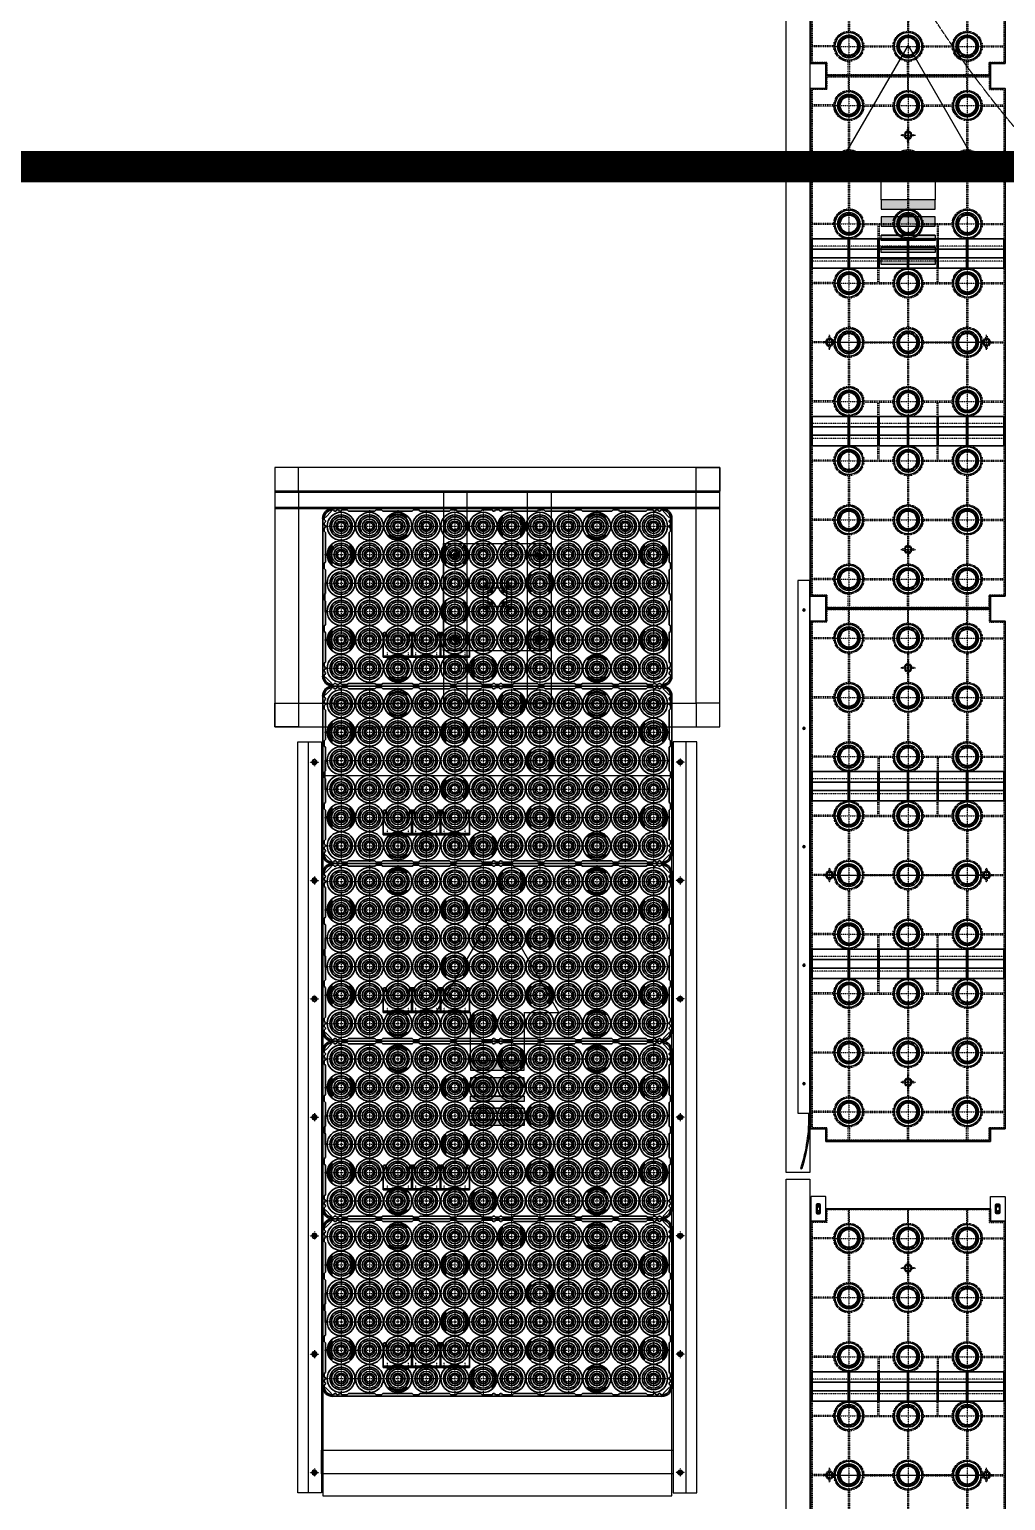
# Model space of a CAD drawing. Header units: inches. Extents: x 185496 to 352137, y 107182 to 179410.
# Drawn here: x 232703 to 234352, y 163168 to 165653 of the extents above; entities that cross this region are included whole.
import ezdxf

# ---------------------------------------------------------------- set-up
doc = ezdxf.new("R2010")
doc.units = ezdxf.units.IN
doc.header["$MEASUREMENT"] = 0
doc.linetypes.add('CENTER', pattern=[2, 1.25, -0.25, 0.25, -0.25])
doc.linetypes.add('DASH', pattern=[0.35, 0.25, -0.1])
doc.layers.add('DIM', color=2, linetype='Continuous')
doc.layers.add('ZSX', color=4, linetype='Continuous')

# ---------------------------------------------------------------- blocks, each defined once
blk = doc.blocks.new('生产区')
at = {"layer": 'ZSX', "color": 0, "const_width": 0.35, "elevation": -1257.599}
blk.add_lwpolyline([(120630.453, 1544.43), (120678.172, 1544.43)], dxfattribs=at)
blk = doc.blocks.new('*U28')
at = {"color": 3, "linetype": 'DASH', "ltscale": 0.1}
blk.add_circle((0, 0), 25.5, dxfattribs=at)
blk = doc.blocks.new('*U29')
at = {"color": 0, "linetype": 'ByBlock', "lineweight": -2, "transparency": 16777216}
for p in [(0, 0), (100, 0), (200, 0), (0, -100), (100, -100), (200, -100), (0, -200), (100, -200), (200, -200), (0, -300), (100, -300), (200, -300), (0, -400), (100, -400), (200, -400), (0, -500), (100, -500), (200, -500), (0, -600), (100, -600), (200, -600), (0, -700), (100, -700), (200, -700), (0, -800), (100, -800), (200, -800)]:
    blk.add_blockref('*U28', p, dxfattribs=at)
blk = doc.blocks.new('*U30')
at = {"color": 1, "linetype": 'CENTER', "ltscale": 0.01}
for p, q in [((0, 25.2), (0, -25.2)), ((-25, 0), (25, 0))]:
    blk.add_line(p, q, dxfattribs=at)
at = {"lineweight": 30}
for radius in [23.5, 19, 16.5, 15]:
    blk.add_circle((0, 0), radius, dxfattribs=at)
blk = doc.blocks.new('*U31')
at = {"color": 0, "linetype": 'ByBlock', "lineweight": -2, "transparency": 16777216}
for p in [(0, 0), (100, 0), (200, 0), (0, -100), (100, -100), (200, -100), (0, -200), (100, -200), (200, -200), (0, -300), (100, -300), (200, -300), (0, -400), (100, -400), (200, -400), (0, -500), (100, -500), (200, -500), (0, -600), (100, -600), (200, -600), (0, -700), (100, -700), (200, -700), (0, -800), (100, -800), (200, -800)]:
    blk.add_blockref('*U30', p, dxfattribs=at)
blk = doc.blocks.new('GGFF')
at = {"color": 3, "linetype": 'DASH', "ltscale": 0.05}
for p, q in [((38118, 24398.1), (38118, 24434.7)), ((38120, 24398.1), (38120, 24434.7)), ((38218, 24398.1), (38218, 24434.7)), ((38220, 24398.1), (38220, 24434.7)), ((38318, 24398.1), (38318, 24434.7)), ((38320, 24398.1), (38320, 24434.7)), ((38320, 24398.1), (38320, 24434.7)), ((38356.6, 24436.7), (38356.6, 24108.7)), ((38381.7, 24436.7), (38381.7, 24108.7)), ((38418, 24398.1), (38418, 24434.7)), ((38420, 24398.1), (38420, 24434.7)), ((38518, 24398.1), (38518, 24434.7)), ((38520, 24398.1), (38520, 24434.7)), ((38618, 24398.1), (38618, 24434.7)), ((38620, 24398.1), (38620, 24434.7)), ((38656.4, 24436.7), (38656.4, 24108.7)), ((38681.5, 24436.7), (38681.5, 24108.7)), ((38718, 24398.1), (38718, 24434.7)), ((38720, 24398.1), (38720, 24434.7)), ((38818, 24398.1), (38818, 24434.7)), ((38820, 24398.1), (38820, 24434.7)), ((38918, 24398.1), (38918, 24434.7)), ((38920, 24398.1), (38920, 24434.7)), ((38118, 24298.1), (38118, 24347.2)), ((38120, 24298.1), (38120, 24347.2)), ((38218, 24298.1), (38218, 24347.2)), ((38220, 24298.1), (38220, 24347.2)), ((38318, 24298.1), (38318, 24347.2)), ((38320, 24298.1), (38320, 24347.2)), ((38320, 24298.1), (38320, 24347.2)), ((38418, 24298.1), (38418, 24347.2)), ((38420, 24298.1), (38420, 24347.2)), ((38518, 24298.1), (38518, 24347.2)), ((38520, 24298.1), (38520, 24347.2)), ((38618, 24298.1), (38618, 24347.2)), ((38620, 24298.1), (38620, 24347.2)), ((38718, 24298.1), (38718, 24347.2)), ((38720, 24298.1), (38720, 24347.2)), ((38818, 24298.1), (38818, 24347.2)), ((38820, 24298.1), (38820, 24347.2)), ((38918, 24298.1), (38918, 24347.2)), ((38920, 24298.1), (38920, 24347.2)), ((38320, 24323.7), (38344.3, 24323.7)), ((38320, 24321.7), (38344.3, 24321.7)), ((38418.2, 24323.7), (38393.9, 24323.7)), ((38418.2, 24321.7), (38393.9, 24321.7)), ((38644.1, 24323.7), (38620, 24323.7)), ((38644.1, 24321.7), (38620, 24321.7)), ((38718, 24323.7), (38693.7, 24323.7)), ((38718, 24321.7), (38693.7, 24321.7)), ((38118, 24198.1), (38118, 24247.2)), ((38120, 24198.1), (38120, 24247.2)), ((38218, 24198.1), (38218, 24247.2)), ((38220, 24198.1), (38220, 24247.2)), ((38318, 24198.1), (38318, 24247.2)), ((38320, 24198.1), (38320, 24247.2)), ((38320, 24198.1), (38320, 24247.2)), ((38418, 24198.1), (38418, 24247.2)), ((38420, 24198.1), (38420, 24247.2)), ((38518, 24198.1), (38518, 24247.2)), ((38520, 24198.1), (38520, 24247.2)), ((38618, 24198.1), (38618, 24247.2)), ((38620, 24198.1), (38620, 24247.2)), ((38718, 24198.1), (38718, 24247.2)), ((38720, 24198.1), (38720, 24247.2)), ((38818, 24198.1), (38818, 24247.2)), ((38820, 24198.1), (38820, 24247.2)), ((38918, 24198.1), (38918, 24247.2)), ((38920, 24198.1), (38920, 24247.2)), ((38320, 24223.7), (38344.3, 24223.7)), ((38320, 24221.7), (38344.3, 24221.7)), ((38418.2, 24223.7), (38393.9, 24223.7)), ((38418.2, 24221.7), (38393.9, 24221.7)), ((38644.1, 24223.7), (38620, 24223.7)), ((38644.1, 24221.7), (38620, 24221.7)), ((38718, 24223.7), (38693.7, 24223.7)), ((38718, 24221.7), (38693.7, 24221.7)), ((38118, 24147.2), (38118, 24110.7)), ((38120, 24147.2), (38120, 24110.7)), ((38218, 24147.2), (38218, 24110.7)), ((38220, 24147.2), (38220, 24110.7)), ((38318, 24147.2), (38318, 24110.7)), ((38320, 24147.2), (38320, 24110.7)), ((38320, 24147.2), (38320, 24110.7)), ((38418, 24147.2), (38418, 24110.7)), ((38420, 24147.2), (38420, 24110.7)), ((38518, 24147.2), (38518, 24110.7)), ((38520, 24147.2), (38520, 24110.7)), ((38618, 24147.2), (38618, 24110.7)), ((38620, 24147.2), (38620, 24110.7)), ((38718, 24147.2), (38718, 24110.7)), ((38720, 24147.2), (38720, 24110.7)), ((38818, 24147.2), (38818, 24110.7)), ((38820, 24147.2), (38820, 24110.7)), ((38918, 24147.2), (38918, 24110.7)), ((38920, 24147.2), (38920, 24110.7))]:
    blk.add_line(p, q, dxfattribs=at)
at = {"lineweight": 30}
for p, q in [((38344.3, 24110.7), (38344.3, 24434.7)), ((38361.9, 24434.7), (38361.9, 24373.7)), ((38376.3, 24434.7), (38376.3, 24373.7)), ((38393.9, 24110.7), (38393.9, 24434.7)), ((38644.1, 24110.7), (38644.1, 24434.7)), ((38661.8, 24434.7), (38661.8, 24373.7)), ((38676.1, 24434.7), (38676.1, 24373.7)), ((38693.7, 24110.7), (38693.7, 24434.7)), ((38393.6, 24373.7), (38344.5, 24373.7)), ((38393.6, 24371.7), (38344.5, 24371.7)), ((38361.9, 24371.7), (38361.9, 24323.7)), ((38376.3, 24371.7), (38376.3, 24323.7)), ((38644.5, 24373.7), (38693.6, 24373.7)), ((38644.5, 24371.7), (38693.6, 24371.7)), ((38661.8, 24371.7), (38661.8, 24323.7)), ((38676.1, 24371.7), (38676.1, 24323.7)), ((38344.3, 24323.7), (38393.9, 24323.7)), ((38344.3, 24321.7), (38393.9, 24321.7)), ((38361.9, 24321.7), (38361.9, 24273.7)), ((38376.3, 24321.7), (38376.3, 24273.7)), ((38693.7, 24323.7), (38644.1, 24323.7)), ((38693.7, 24321.7), (38644.1, 24321.7)), ((38661.8, 24321.7), (38661.8, 24273.7)), ((38676.1, 24321.7), (38676.1, 24273.7)), ((38393.9, 24273.7), (38344.3, 24273.7)), ((38393.9, 24271.7), (38344.3, 24271.7)), ((38361.9, 24271.7), (38361.9, 24223.7)), ((38376.3, 24271.7), (38376.3, 24223.7)), ((38644.1, 24273.7), (38693.7, 24273.7)), ((38644.1, 24271.7), (38693.7, 24271.7)), ((38661.8, 24271.7), (38661.8, 24223.7)), ((38676.1, 24271.7), (38676.1, 24223.7)), ((38344.3, 24223.7), (38393.9, 24223.7)), ((38344.3, 24221.7), (38393.9, 24221.7)), ((38361.9, 24221.7), (38361.9, 24173.7)), ((38376.3, 24221.7), (38376.3, 24173.7)), ((38693.7, 24223.7), (38644.1, 24223.7)), ((38693.7, 24221.7), (38644.1, 24221.7)), ((38661.8, 24221.7), (38661.8, 24173.7)), ((38676.1, 24221.7), (38676.1, 24173.7)), ((38393.6, 24173.7), (38344.5, 24173.7)), ((38393.6, 24171.7), (38344.5, 24171.7)), ((38361.9, 24171.7), (38361.9, 24110.7)), ((38376.3, 24171.7), (38376.3, 24110.7)), ((38644.5, 24173.7), (38693.6, 24173.7)), ((38644.5, 24171.7), (38693.6, 24171.7)), ((38661.8, 24171.7), (38661.8, 24110.7)), ((38676.1, 24171.7), (38676.1, 24110.7))]:
    blk.add_line(p, q, dxfattribs=at)
at = {"color": 1, "linetype": 'CENTER', "ltscale": 0.01}
for p, q in [((38519, 24417.7), (38519, 24392.8)), ((38531.5, 24405.3), (38506.6, 24405.3)), ((38169, 24260.3), (38169, 24285.1)), ((38869, 24260.3), (38869, 24285.1)), ((38156.6, 24272.7), (38181.5, 24272.7)), ((38881.5, 24272.7), (38856.6, 24272.7)), ((38531.5, 24140.1), (38506.6, 24140.1)), ((38519, 24127.7), (38519, 24152.5))]:
    blk.add_line(p, q, dxfattribs=at)
blk.add_line((38519, 24129.7), (38519, 24415.7))
at = {"color": 3, "linetype": 'DASH', "ltscale": 0.1}
for p, q in [((38144.5, 24373.7), (38193.6, 24373.7)), ((38144.5, 24371.7), (38193.6, 24371.7)), ((38244.5, 24373.7), (38293.6, 24373.7)), ((38244.5, 24371.7), (38293.6, 24371.7)), ((38344.5, 24373.7), (38393.6, 24373.7)), ((38344.5, 24371.7), (38393.6, 24371.7)), ((38444.5, 24373.7), (38493.6, 24373.7)), ((38444.5, 24371.7), (38493.6, 24371.7)), ((38544.5, 24373.7), (38593.6, 24373.7)), ((38544.5, 24371.7), (38593.6, 24371.7)), ((38744.5, 24373.7), (38793.6, 24373.7)), ((38744.5, 24371.7), (38793.6, 24371.7)), ((38844.5, 24373.7), (38893.6, 24373.7)), ((38844.5, 24371.7), (38893.6, 24371.7)), ((38144.5, 24273.7), (38193.6, 24273.7)), ((38144.5, 24271.7), (38193.6, 24271.7)), ((38244.5, 24273.7), (38293.6, 24273.7)), ((38244.5, 24271.7), (38293.6, 24271.7)), ((38344.5, 24273.7), (38393.6, 24273.7)), ((38344.5, 24271.7), (38393.6, 24271.7)), ((38444.5, 24273.7), (38493.6, 24273.7)), ((38444.5, 24271.7), (38493.6, 24271.7)), ((38544.5, 24273.7), (38593.6, 24273.7)), ((38544.5, 24271.7), (38593.6, 24271.7)), ((38744.5, 24273.7), (38793.6, 24273.7)), ((38744.5, 24271.7), (38793.6, 24271.7)), ((38844.5, 24273.7), (38893.6, 24273.7)), ((38844.5, 24271.7), (38893.6, 24271.7)), ((38144.5, 24173.7), (38193.6, 24173.7)), ((38144.5, 24171.7), (38193.6, 24171.7)), ((38244.5, 24173.7), (38293.6, 24173.7)), ((38244.5, 24171.7), (38293.6, 24171.7)), ((38344.5, 24173.7), (38393.6, 24173.7)), ((38344.5, 24171.7), (38393.6, 24171.7)), ((38444.5, 24173.7), (38493.6, 24173.7)), ((38444.5, 24171.7), (38493.6, 24171.7)), ((38544.5, 24173.7), (38593.6, 24173.7)), ((38544.5, 24171.7), (38593.6, 24171.7)), ((38744.5, 24173.7), (38793.6, 24173.7)), ((38744.5, 24171.7), (38793.6, 24171.7)), ((38844.5, 24173.7), (38893.6, 24173.7)), ((38844.5, 24171.7), (38893.6, 24171.7))]:
    blk.add_line(p, q, dxfattribs=at)
at = {"lineweight": 30}
for points in [[(38948, 24436.7), (38090, 24436.7), (38090, 24411.7), (38069, 24411.7), (38069, 24133.7)], [(38393.9, 24434.7), (38344.3, 24434.7)], [(38644.1, 24434.7), (38693.7, 24434.7)], [(38969, 24411.7), (38948, 24411.7), (38948, 24436.7)], [(38969, 24133.7), (38969, 24411.7)], [(38069, 24133.7), (38090, 24133.7), (38090, 24108.7)], [(38393.9, 24110.7), (38344.3, 24110.7)], [(38644.1, 24110.7), (38693.7, 24110.7)], [(38969, 24133.7), (38948, 24133.7), (38948, 24108.7)], [(38090, 24108.7), (38948, 24108.7)]]:
    blk.add_lwpolyline(points, dxfattribs=at)
at = {"color": 3, "linetype": 'DASH', "ltscale": 0.1}
for points in [[(38071, 24409.7), (38092, 24409.7), (38092, 24434.7)], [(38092, 24434.7), (38644.1, 24434.7)], [(38693.7, 24110.7), (38946, 24110.7), (38946, 24135.7), (38967, 24135.7), (38967, 24409.7), (38946, 24409.7), (38946, 24434.7)], [(38693.7, 24434.7), (38719, 24434.7)], [(38719, 24434.7), (38946, 24434.7), (38946, 24409.7), (38967, 24409.7), (38967, 24135.7), (38946, 24135.7), (38946, 24110.7)], [(38071, 24409.7), (38071, 24135.7)], [(38518, 24411.9), (38518, 24415.7), (38520, 24415.7), (38520, 24411.9)], [(38512.4, 24404.3), (38508.6, 24404.3), (38508.6, 24406.3), (38512.4, 24406.3)], [(38520, 24398.6), (38520, 24394.8), (38518, 24394.8), (38518, 24398.6)], [(38525.7, 24406.3), (38529.5, 24406.3), (38529.5, 24404.3), (38525.7, 24404.3)], [(38168, 24279.3), (38168, 24283.1), (38170, 24283.1), (38170, 24279.3)], [(38870, 24279.3), (38870, 24283.1), (38868, 24283.1), (38868, 24279.3)], [(38162.4, 24271.7), (38158.6, 24271.7), (38158.6, 24273.7), (38162.4, 24273.7)], [(38170, 24266), (38170, 24262.3), (38168, 24262.3), (38168, 24266)], [(38175.7, 24273.7), (38179.5, 24273.7), (38179.5, 24271.7), (38175.7, 24271.7)], [(38862.4, 24273.7), (38858.6, 24273.7), (38858.6, 24271.7), (38862.4, 24271.7)], [(38868, 24266), (38868, 24262.3), (38870, 24262.3), (38870, 24266)], [(38875.7, 24271.7), (38879.5, 24271.7), (38879.5, 24273.7), (38875.7, 24273.7)], [(38071, 24135.7), (38092, 24135.7), (38092, 24110.7)], [(38512.4, 24141.1), (38508.6, 24141.1), (38508.6, 24139.1), (38512.4, 24139.1)], [(38520, 24146.7), (38520, 24150.5), (38518, 24150.5), (38518, 24146.7)], [(38525.7, 24139.1), (38529.5, 24139.1), (38529.5, 24141.1), (38525.7, 24141.1)], [(38092, 24110.7), (38644.1, 24110.7)], [(38518, 24133.5), (38518, 24129.7), (38520, 24129.7), (38520, 24133.5)]]:
    blk.add_lwpolyline(points, dxfattribs=at)
at = {"color": 3, "linetype": 'DASH', "ltscale": 0.05}
for points in [[(38071, 24371.7), (38093.6, 24371.7), (38093.6, 24373.7), (38071, 24373.7)], [(38967, 24371.7), (38944.5, 24371.7), (38944.5, 24373.7), (38967, 24373.7)], [(38071, 24271.7), (38093.6, 24271.7), (38093.6, 24273.7), (38071, 24273.7)], [(38967, 24271.7), (38944.5, 24271.7), (38944.5, 24273.7), (38967, 24273.7)], [(38071, 24171.7), (38093.6, 24171.7), (38093.6, 24173.7), (38071, 24173.7)], [(38967, 24171.7), (38944.5, 24171.7), (38944.5, 24173.7), (38967, 24173.7)]]:
    blk.add_lwpolyline(points, dxfattribs=at)
at = {"lineweight": 30}
for centre in [(38519, 24405.3), (38169, 24272.7), (38869, 24272.7), (38519, 24140.1)]:
    blk.add_circle(centre, 5, dxfattribs=at)
at = {"color": 3, "linetype": 'DASH', "ltscale": 0.1}
for centre, start, end in [((38519, 24405.3), 98.5731, 171.4269), ((38519, 24405.3), 8.5731, 81.4269), ((38519, 24405.3), 188.5731, 261.4269), ((38519, 24405.3), 278.5731, 351.4269), ((38169, 24272.7), 98.5731, 171.4269), ((38169, 24272.7), 188.5731, 261.4269), ((38169, 24272.7), 8.5731, 81.4269), ((38169, 24272.7), 278.5731, 351.4269), ((38869, 24272.7), 98.5731, 171.4269), ((38869, 24272.7), 188.5731, 261.4269), ((38869, 24272.7), 8.5731, 81.4269), ((38869, 24272.7), 278.5731, 351.4269), ((38519, 24140.1), 98.5731, 171.4269), ((38519, 24140.1), 188.5731, 261.4269), ((38519, 24140.1), 8.5731, 81.4269), ((38519, 24140.1), 278.5731, 351.4269)]:
    blk.add_arc(centre, 6.71, start, end, dxfattribs=at)
at = {"rotation": 90}
for name in ['*U29', '*U31']:
    blk.add_blockref(name, (38119, 24172.7), dxfattribs=at)
blk = doc.blocks.new('*U102')
blk.add_blockref('GGFF', (-38519, -24272.7))
blk = doc.blocks.new('*U101')
at = {"color": 0, "linetype": 'ByBlock', "lineweight": -2, "transparency": 16777216}
blk.add_blockref('*U102', (0, 0), dxfattribs=at)
blk = doc.blocks.new('*U100')
at = {"color": 1, "linetype": 'CENTER', "ltscale": 0.001}
for p, q in [((-4.8, -3.5), (-4.8, 3.5)), ((4.8, -3.5), (4.8, 3.3)), ((-2.3, 0), (-7.2, 0)), ((2.3, 0), (7.2, 0))]:
    blk.add_line(p, q, dxfattribs=at)
for points in [[(-19.9, 12.5), (19.9, 12.5, -0.414214), (21, 11.4), (21, -11.4, -0.414214), (19.9, -12.5), (-19.9, -12.5, -0.414214), (-21, -11.4), (-21, 11.4, -0.414214)], [(-5.9, 3.7), (5.9, 3.7, -0.414214), (8.5, 1.1), (8.5, -1.1, -0.414214), (5.9, -3.7), (-5.9, -3.7, -0.414214), (-8.5, -1.1), (-8.5, 1.1, -0.414214)], [(-5.9, 2.3), (5.9, 2.3, -0.414214), (7, 1.1), (7, -1.1, -0.414214), (5.9, -2.3), (-5.9, -2.3, -0.414214), (-7, -1.1), (-7, 1.1, -0.414214)]]:
    blk.add_lwpolyline(points, format="xyb", close=True)
for centre in [(-4.8, 0), (4.8, 0)]:
    blk.add_circle(centre, 1.75)
blk = doc.blocks.new('*U99')
at = {"color": 0, "linetype": 'ByBlock', "lineweight": -2, "transparency": 16777216}
blk.add_blockref('*U100', (0, 0), dxfattribs=at)
blk = doc.blocks.new('*U98')
at = {"color": 1, "linetype": 'CENTER', "ltscale": 0.001}
for p, q in [((-4.8, -3.5), (-4.8, 3.5)), ((4.8, -3.5), (4.8, 3.3)), ((-2.3, 0), (-7.2, 0)), ((2.3, 0), (7.2, 0))]:
    blk.add_line(p, q, dxfattribs=at)
for points in [[(-19.9, 12.5), (19.9, 12.5, -0.414214), (21, 11.4), (21, -11.4, -0.414214), (19.9, -12.5), (-19.9, -12.5, -0.414214), (-21, -11.4), (-21, 11.4, -0.414214)], [(-5.9, 3.7), (5.9, 3.7, -0.414214), (8.5, 1.1), (8.5, -1.1, -0.414214), (5.9, -3.7), (-5.9, -3.7, -0.414214), (-8.5, -1.1), (-8.5, 1.1, -0.414214)], [(-5.9, 2.3), (5.9, 2.3, -0.414214), (7, 1.1), (7, -1.1, -0.414214), (5.9, -2.3), (-5.9, -2.3, -0.414214), (-7, -1.1), (-7, 1.1, -0.414214)]]:
    blk.add_lwpolyline(points, format="xyb", close=True)
for centre in [(-4.8, 0), (4.8, 0)]:
    blk.add_circle(centre, 1.75)
blk = doc.blocks.new('*U97')
at = {"color": 0, "linetype": 'ByBlock', "lineweight": -2, "transparency": 16777216}
blk.add_blockref('*U98', (0, 0), dxfattribs=at)
blk = doc.blocks.new('*U96')
blk.add_blockref('GGFF', (-38519, -24272.7))
blk = doc.blocks.new('*U95')
at = {"color": 0, "linetype": 'ByBlock', "lineweight": -2, "transparency": 16777216}
for p in [(0, 0), (900, 0), (1800, 0)]:
    blk.add_blockref('*U96', p, dxfattribs=at)
blk = doc.blocks.new('dfgdfg')
h = blk.add_hatch(color=1)
h.dxf.hatch_style = 1
h.paths.add_polyline_path([(55693.6, 23496.7), (55709.3, 23496.7), (55709.3, 23587.8), (55693.6, 23587.8)])
h = blk.add_hatch(color=1)
h.dxf.hatch_style = 1
h.paths.add_polyline_path([(55722.2, 23496.7), (55738, 23496.7), (55738, 23587.8), (55722.2, 23587.8)])
h = blk.add_hatch(color=1)
h.dxf.hatch_style = 1
h.paths.add_polyline_path([(55753.1, 23496.7), (55762.2, 23496.7), (55762.2, 23587.8), (55753.1, 23587.8)])
h = blk.add_hatch(color=1)
h.dxf.hatch_style = 1
h.paths.add_polyline_path([(55773.2, 23496.7), (55782.4, 23496.7), (55782.4, 23587.8), (55773.2, 23587.8)])
h = blk.add_hatch(color=1)
h.dxf.hatch_style = 1
h.paths.add_polyline_path([(55793.4, 23496.7), (55802.5, 23496.7), (55802.5, 23587.8), (55793.4, 23587.8)])
at = {"color": 1}
for p, q in [((55753.1, 23587.8), (55753.1, 23496.7)), ((55773.2, 23587.8), (55773.2, 23496.7)), ((55793.4, 23587.8), (55793.4, 23496.7))]:
    blk.add_line(p, q, dxfattribs=at)
for points in [[(55612.1, 23587.8), (55612.1, 23646.1), (55432.1, 23542.2), (55612.1, 23438.3), (55612.1, 23496.7)], [(55612.1, 23587.8), (55693.6, 23587.8), (55693.6, 23496.7), (55612.1, 23496.7)]]:
    blk.add_lwpolyline(points, dxfattribs=at)
for points in [[(55709.3, 23587.8), (55693.6, 23587.8), (55693.6, 23496.7), (55709.3, 23496.7)], [(55738, 23587.8), (55722.2, 23587.8), (55722.2, 23496.7), (55738, 23496.7)], [(55753.1, 23587.8), (55762.2, 23587.8), (55762.2, 23496.7), (55753.1, 23496.7)], [(55773.2, 23587.8), (55782.4, 23587.8), (55782.4, 23496.7), (55773.2, 23496.7)], [(55793.4, 23587.8), (55802.5, 23587.8), (55802.5, 23496.7), (55793.4, 23496.7)]]:
    blk.add_lwpolyline(points, close=True, dxfattribs=at)
blk = doc.blocks.new('*U116')
at = {"color": 1, "linetype": 'CENTER', "ltscale": 0.001}
for p, q in [((-2.6, 0), (2.6, 0)), ((0, 2.9), (0, -2.9))]:
    blk.add_line(p, q, dxfattribs=at)
blk.add_lwpolyline([(0, 1.2), (-1.1, 0.6), (-1.1, -0.6), (0, -1.3), (1.1, -0.6), (1.1, 0.6)], close=True)
for radius in [2, 1.25]:
    blk.add_circle((0, 0), radius)
blk = doc.blocks.new('*U115')
at = {"color": 0, "linetype": 'ByBlock', "lineweight": -2, "transparency": 16777216}
for p in [(0, 0), (200, 0), (400, 0), (600, 0), (800, 0)]:
    blk.add_blockref('*U116', p, dxfattribs=at)
blk = doc.blocks.new('*U35')
at = {"color": 1, "linetype": 'CENTER', "ltscale": 0.01}
for p, q in [((0, 27.1), (0, -27.1)), ((-27.9, 0), (27.9, 0))]:
    blk.add_line(p, q, dxfattribs=at)
at = {"lineweight": 30}
for radius in [23.5, 19, 16, 12.1, 8.76, 6.26]:
    blk.add_circle((0, 0), radius, dxfattribs=at)
blk = doc.blocks.new('*U36')
at = {"color": 0, "linetype": 'ByBlock', "lineweight": -2, "transparency": 16777216}
for p in [(0, 240), (48, 240), (96, 240), (144, 240), (192, 240), (240, 240), (288, 240), (336, 240), (384, 240), (432, 240), (480, 240), (528, 240), (0, 192), (48, 192), (96, 192), (144, 192), (192, 192), (240, 192), (288, 192), (336, 192), (384, 192), (432, 192), (480, 192), (528, 192), (0, 144), (48, 144), (96, 144), (144, 144), (192, 144), (240, 144), (288, 144), (336, 144), (384, 144), (432, 144), (480, 144), (528, 144), (0, 96), (48, 96), (96, 96), (144, 96), (192, 96), (240, 96), (288, 96), (336, 96), (384, 96), (432, 96), (480, 96), (528, 96), (0, 48), (48, 48), (96, 48), (144, 48), (192, 48), (240, 48), (288, 48), (336, 48), (384, 48), (432, 48), (480, 48), (528, 48), (0, 0), (48, 0), (96, 0), (144, 0), (192, 0), (240, 0), (288, 0), (336, 0), (384, 0), (432, 0), (480, 0), (528, 0)]:
    blk.add_blockref('*U35', p, dxfattribs=at)
blk = doc.blocks.new('*U33')
at = {"color": 1, "linetype": 'CENTER', "ltscale": 0.01}
for p, q in [((0, 31), (0, -31)), ((-24.6, 6.7), (24.6, 6.7))]:
    blk.add_line(p, q, dxfattribs=at)
at = {"lineweight": 30}
for p, q in [((-24.8, 17), (-24.8, -22.6)), ((-21.7, 19), (-22.8, 19)), ((-19.3, 6.7), (-19.7, 17.1)), ((19.3, 6.7), (19.7, 17.1)), ((21.7, 19), (22.8, 19)), ((24.8, 17), (24.8, -22.6)), ((-24.8, -20.6), (24.8, -20.6)), ((-24.8, -22.6), (24.8, -22.6))]:
    blk.add_line(p, q, dxfattribs=at)
at = {"color": 1, "linetype": 'CENTER', "ltscale": 0.005}
for p, q in [((-17.7, -26.8), (-17.7, -14.4)), ((17.7, -26.8), (17.7, -14.4))]:
    blk.add_line(p, q, dxfattribs=at)
at = {"lineweight": 30}
for centre, radius, start, end in [((-22.8, 17), 2, 90, 180), ((-21.7, 17), 2, 2.3883, 90), ((0, 6.7), 19.3, 180, 0), ((21.7, 17), 2, 90, 177.6117), ((22.8, 17), 2, 360, 90)]:
    blk.add_arc(centre, radius, start, end, dxfattribs=at)
blk = doc.blocks.new('*U34')
at = {"color": 0, "linetype": 'ByBlock', "lineweight": -2, "transparency": 16777216}
for p in [(0, 0), (48, 0), (96, 0)]:
    blk.add_blockref('*U33', p, dxfattribs=at)
blk = doc.blocks.new('TGHGFHR')
at = {"lineweight": 30}
for p, q in [((38654.5, 23367.1), (38652.8, 23368.3)), ((38664.8, 23377.4), (38654.5, 23367.1)), ((38664.8, 23377.4), (38663.7, 23379.2)), ((39225.2, 23377.4), (39226.2, 23379.2)), ((39225.2, 23377.4), (39235.5, 23367.1)), ((39235.5, 23367.1), (39237.1, 23368.3)), ((39237.5, 23348.8), (39237.5, 23363.3)), ((38654.5, 23097), (38652.8, 23095.9)), ((38664.8, 23086.7), (38654.5, 23097)), ((39225.2, 23086.7), (39235.5, 23097)), ((39235.5, 23097), (39237.1, 23095.9)), ((38664.8, 23086.7), (38663.7, 23084.9)), ((38941.9, 23084.6), (38948.1, 23084.6)), ((39225.2, 23086.7), (39226.2, 23084.9))]:
    blk.add_line(p, q, dxfattribs=at)
at = {"color": 4, "lineweight": 30}
for p, q in [((38762, 23370.1), (38762, 23366.6)), ((38792, 23370.1), (38792, 23366.6)), ((38950.9, 23367.1), (38954.4, 23367.1)), ((38983.5, 23367.1), (38987, 23367.1)), ((39098, 23370.1), (39098, 23366.6)), ((39128, 23370.1), (39128, 23366.6)), ((38666.4, 23319.1), (38662.9, 23319.1)), ((38699, 23319.1), (38695.5, 23319.1)), ((38762, 23337.5), (38762, 23334)), ((38792, 23337.5), (38792, 23334)), ((38854.9, 23319.1), (38858.4, 23319.1)), ((38887.5, 23319.1), (38891, 23319.1)), ((38950.9, 23337.1), (38954.4, 23337.1)), ((38983.5, 23337.1), (38987, 23337.1)), ((39098, 23337.5), (39098, 23334)), ((39128, 23337.5), (39128, 23334)), ((39190.9, 23319.1), (39194.4, 23319.1)), ((39223.5, 23319.1), (39227, 23319.1)), ((38666.4, 23289.1), (38662.9, 23289.1)), ((38699, 23289.1), (38695.5, 23289.1)), ((38854.9, 23289.1), (38858.4, 23289.1)), ((38887.5, 23289.1), (38891, 23289.1)), ((39190.9, 23289.1), (39194.4, 23289.1)), ((39223.5, 23289.1), (39227, 23289.1)), ((38998.9, 23271.1), (39002.4, 23271.1)), ((39031.5, 23271.1), (39035, 23271.1)), ((38998.9, 23241.1), (39002.4, 23241.1)), ((39031.5, 23241.1), (39035, 23241.1)), ((38854.9, 23223.1), (38858.4, 23223.1)), ((38887.5, 23223.1), (38891, 23223.1)), ((38854.9, 23193.1), (38858.4, 23193.1)), ((38887.5, 23193.1), (38891, 23193.1)), ((38666.4, 23175.1), (38662.9, 23175.1)), ((38699, 23175.1), (38695.5, 23175.1)), ((38998.9, 23175.1), (39002.4, 23175.1)), ((39031.5, 23175.1), (39035, 23175.1)), ((39190.9, 23175.1), (39194.4, 23175.1)), ((39223.5, 23175.1), (39227, 23175.1)), ((38666.4, 23145.1), (38662.9, 23145.1)), ((38699, 23145.1), (38695.5, 23145.1)), ((38998.9, 23145.1), (39002.4, 23145.1)), ((39031.5, 23145.1), (39035, 23145.1)), ((39190.9, 23145.1), (39194.4, 23145.1)), ((39223.5, 23145.1), (39227, 23145.1)), ((38762, 23130.1), (38762, 23126.6)), ((38792, 23130.1), (38792, 23126.6)), ((38902.9, 23127.1), (38906.4, 23127.1)), ((38935.5, 23127.1), (38939, 23127.1)), ((39098, 23130.1), (39098, 23126.6)), ((39128, 23130.1), (39128, 23126.6)), ((38762, 23097.5), (38762, 23094)), ((38792, 23097.5), (38792, 23094)), ((38902.9, 23097.1), (38906.4, 23097.1)), ((38935.5, 23097.1), (38939, 23097.1)), ((39098, 23097.5), (39098, 23094)), ((39128, 23097.5), (39128, 23094))]:
    blk.add_line(p, q, dxfattribs=at)
for p, q in [((38941.9, 23379.6), (38948.1, 23379.6)), ((38653.5, 23256.1), (38653.5, 23208.1)), ((38652.5, 23236.7), (38652.5, 23227.5)), ((39237.5, 23236.7), (39237.5, 23227.5))]:
    blk.add_line(p, q)
at = {"lineweight": 30}
for points in [[(38650, 23099), (38650, 23365.1)], [(38652.5, 23363.3), (38652.5, 23365.1)], [(38652.5, 23357.5), (38654.5, 23359.4), (38654.5, 23361.4), (38652.5, 23363.3)], [(38666.9, 23382.1), (39223, 23382.1)], [(38666.9, 23379.6), (38668, 23379.6)], [(38668, 23379.6), (38669.9, 23377.6), (38672, 23377.6), (38673.9, 23379.6)], [(38673.9, 23379.6), (38676.6, 23379.6)], [(38676.6, 23379.6), (38678.5, 23377.6), (38680.6, 23377.6), (38682.5, 23379.6)], [(38682.5, 23379.6), (38691.4, 23379.6)], [(38691.4, 23379.6), (38693.3, 23377.6), (38738.3, 23377.6), (38740.2, 23379.6)], [(38740.2, 23379.6), (38749.4, 23379.6)], [(38749.4, 23379.6), (38751.3, 23377.6), (38801.3, 23377.6), (38803.2, 23379.6)], [(38803.2, 23379.6), (38812.4, 23379.6)], [(38812.4, 23379.6), (38814.3, 23377.6), (38864.3, 23377.6), (38866.2, 23379.6)], [(38866.2, 23379.6), (38875.4, 23379.6)], [(38875.4, 23379.6), (38877.3, 23377.6), (38917.3, 23377.6), (38919.2, 23379.6)], [(38919.2, 23379.6), (38936, 23379.6)], [(38936, 23379.6), (38937.9, 23377.6), (38940, 23377.6), (38941.9, 23379.6)], [(38941.9, 23379.6), (38948.1, 23379.6)], [(38948.1, 23379.6), (38950, 23377.6), (38952, 23377.6), (38953.9, 23379.6)], [(38953.9, 23379.6), (38970.7, 23379.6)], [(39014.5, 23379.6), (39012.6, 23377.6), (38972.6, 23377.6), (38970.7, 23379.6)], [(39014.5, 23379.6), (39023.7, 23379.6)], [(39077.5, 23379.6), (39075.6, 23377.6), (39025.6, 23377.6), (39023.7, 23379.6)], [(39077.5, 23379.6), (39086.7, 23379.6)], [(39140.5, 23379.6), (39138.6, 23377.6), (39088.6, 23377.6), (39086.7, 23379.6)], [(39140.5, 23379.6), (39149.7, 23379.6)], [(39198.5, 23379.6), (39196.6, 23377.6), (39151.6, 23377.6), (39149.7, 23379.6)], [(39198.5, 23379.6), (39207.5, 23379.6)], [(39213.3, 23379.6), (39211.4, 23377.6), (39209.3, 23377.6), (39207.5, 23379.6)], [(39213.3, 23379.6), (39216.1, 23379.6)], [(39221.9, 23379.6), (39220, 23377.6), (39218, 23377.6), (39216.1, 23379.6)], [(39221.9, 23379.6), (39223, 23379.6)], [(39237.5, 23357.5), (39235.5, 23359.4), (39235.5, 23361.4), (39237.5, 23363.3)], [(39237.5, 23363.3), (39237.5, 23365.1)], [(39240, 23365.1), (39240, 23099)], [(39240, 23099), (39240, 23365.1)], [(38652.5, 23354.7), (38652.5, 23357.5)], [(38652.5, 23354.7), (38652.5, 23357.5)], [(38652.5, 23348.8), (38654.5, 23350.7), (38654.5, 23352.8), (38652.5, 23354.7)], [(38652.5, 23343.5), (38652.5, 23348.8)], [(38652.5, 23347.8), (38652.5, 23348.8)], [(38652.5, 23289.7), (38654.5, 23291.6), (38654.5, 23341.6), (38652.5, 23343.5)], [(39237.5, 23348.8), (39235.5, 23350.7), (39235.5, 23352.8), (39237.5, 23354.7)], [(39237.5, 23289.7), (39235.5, 23291.6), (39235.5, 23341.6), (39237.5, 23343.5)], [(39237.5, 23354.7), (39237.5, 23357.5)], [(39237.5, 23354.7), (39237.5, 23357.5)], [(39237.5, 23343.5), (39237.5, 23348.8)], [(39237.5, 23347.8), (39237.5, 23348.8)], [(38652.5, 23280.5), (38652.5, 23289.7)], [(39237.5, 23280.5), (39237.5, 23289.7)], [(38652.5, 23236.7), (38654.5, 23238.6), (38654.5, 23278.6), (38652.5, 23280.5)], [(39237.5, 23236.7), (39235.5, 23238.6), (39235.5, 23278.6), (39237.5, 23280.5)], [(38652.5, 23227.5), (38652.5, 23236.7)], [(38652.5, 23183.7), (38654.5, 23185.6), (38654.5, 23225.6), (38652.5, 23227.5)], [(39237.5, 23183.7), (39235.5, 23185.6), (39235.5, 23225.6), (39237.5, 23227.5)], [(39237.5, 23227.5), (39237.5, 23236.7)], [(38652.5, 23174.5), (38652.5, 23183.7)], [(38652.5, 23120.7), (38654.5, 23122.6), (38654.5, 23172.6), (38652.5, 23174.5)], [(39237.5, 23120.7), (39235.5, 23122.6), (39235.5, 23172.6), (39237.5, 23174.5)], [(39237.5, 23174.5), (39237.5, 23183.7)], [(38652.5, 23115.3), (38652.5, 23120.7)], [(38652.5, 23120.7), (38652.5, 23115.3)], [(38652.5, 23116.4), (38652.5, 23115.3)], [(38652.5, 23115.3), (38654.5, 23113.4), (38654.5, 23111.3), (38652.5, 23109.4)], [(39237.5, 23115.3), (39235.5, 23113.4), (39235.5, 23111.3), (39237.5, 23109.4)], [(39237.5, 23115.3), (39237.5, 23120.7)], [(39237.5, 23120.7), (39237.5, 23115.3)], [(39237.5, 23116.4), (39237.5, 23115.3)], [(38652.5, 23106.7), (38652.5, 23109.4)], [(38652.5, 23109.4), (38652.5, 23106.7)], [(38652.5, 23109.4), (38652.5, 23106.7)], [(38652.5, 23106.7), (38654.5, 23104.8), (38654.5, 23102.7), (38652.5, 23100.8)], [(38652.5, 23099), (38652.5, 23100.8)], [(38652.5, 23100.8), (38652.5, 23099)], [(39237.5, 23106.7), (39235.5, 23104.8), (39235.5, 23102.7), (39237.5, 23100.8)], [(39237.5, 23106.7), (39237.5, 23109.4)], [(39237.5, 23109.4), (39237.5, 23106.7)], [(39237.5, 23109.4), (39237.5, 23106.7)], [(39237.5, 23099), (39237.5, 23100.8)], [(39237.5, 23100.8), (39237.5, 23099)], [(38666.9, 23084.6), (38668, 23084.6)], [(39223, 23082.1), (38666.9, 23082.1)], [(38666.9, 23082.1), (39223, 23082.1)], [(38668, 23084.6), (38669.9, 23086.6), (38672, 23086.6), (38673.9, 23084.6)], [(38673.9, 23084.6), (38676.6, 23084.6)], [(38676.6, 23084.6), (38678.5, 23086.6), (38680.6, 23086.6), (38682.5, 23084.6)], [(38682.5, 23084.6), (38691.4, 23084.6)], [(38691.4, 23084.6), (38693.3, 23086.6), (38738.3, 23086.6), (38740.2, 23084.6)], [(38740.2, 23084.6), (38749.4, 23084.6)], [(38749.4, 23084.6), (38751.3, 23086.6), (38801.3, 23086.6), (38803.2, 23084.6)], [(38803.2, 23084.6), (38812.4, 23084.6)], [(38812.4, 23084.6), (38814.3, 23086.6), (38864.3, 23086.6), (38866.2, 23084.6)], [(38866.2, 23084.6), (38875.4, 23084.6)], [(38875.4, 23084.6), (38877.3, 23086.6), (38917.3, 23086.6), (38919.2, 23084.6)], [(38919.2, 23084.6), (38936, 23084.6)], [(38936, 23084.6), (38937.9, 23086.6), (38940, 23086.6), (38941.9, 23084.6)], [(38941.9, 23084.6), (38948.1, 23084.6)], [(38948.1, 23084.6), (38950, 23086.6), (38952, 23086.6), (38953.9, 23084.6)], [(38953.9, 23084.6), (38970.7, 23084.6)], [(39014.5, 23084.6), (39012.6, 23086.6), (38972.6, 23086.6), (38970.7, 23084.6)], [(39014.5, 23084.6), (39023.7, 23084.6)], [(39077.5, 23084.6), (39075.6, 23086.6), (39025.6, 23086.6), (39023.7, 23084.6)], [(39077.5, 23084.6), (39086.7, 23084.6)], [(39140.5, 23084.6), (39138.6, 23086.6), (39088.6, 23086.6), (39086.7, 23084.6)], [(39140.5, 23084.6), (39149.7, 23084.6)], [(39198.5, 23084.6), (39196.6, 23086.6), (39151.6, 23086.6), (39149.7, 23084.6)], [(39198.5, 23084.6), (39207.5, 23084.6)], [(39213.3, 23084.6), (39211.4, 23086.6), (39209.3, 23086.6), (39207.5, 23084.6)], [(39213.3, 23084.6), (39216.1, 23084.6)], [(39221.9, 23084.6), (39220, 23086.6), (39218, 23086.6), (39216.1, 23084.6)], [(39221.9, 23084.6), (39223, 23084.6)]]:
    blk.add_lwpolyline(points, dxfattribs=at)
for centre, radius, start, end in [((38666.9, 23365.1), 17, 90, 180), ((38666.9, 23365.1), 14.5, 90, 180), ((39223, 23365.1), 17, 0, 90), ((39223, 23365.1), 14.5, 0, 90), ((38666.9, 23099), 17, 180, 270), ((38666.9, 23099), 14.5, 180, 270), ((39223, 23099), 14.5, 270, 0), ((39223, 23099), 17, 270, 0)]:
    blk.add_arc(centre, radius, start, end, dxfattribs=at)
at = {"color": 4, "lineweight": 30}
for centre, start, end in [((38777, 23352.1), 44.1083, 135.8917), ((38969, 23352.1), 134.1083, 225.8917), ((38969, 23352.1), 314.1083, 45.8917), ((39113, 23352.1), 44.1083, 135.8917), ((38681, 23304.1), 134.1083, 225.8917), ((38681, 23304.1), 314.1083, 45.8917), ((38777, 23352.1), 224.1083, 315.8917), ((38873, 23304.1), 134.1083, 225.8917), ((38873, 23304.1), 314.1083, 45.8917), ((39113, 23352.1), 224.1083, 315.8917), ((39209, 23304.1), 134.1083, 225.8917), ((39209, 23304.1), 314.1083, 45.8917), ((39017, 23256.1), 134.1083, 225.8917), ((39017, 23256.1), 314.1083, 45.8917), ((38873, 23208.1), 134.1083, 225.8917), ((38873, 23208.1), 314.1083, 45.8917), ((38681, 23160.1), 134.1083, 225.8917), ((38681, 23160.1), 314.1083, 45.8917), ((39017, 23160.1), 134.1083, 225.8917), ((39017, 23160.1), 314.1083, 45.8917), ((39209, 23160.1), 134.1083, 225.8917), ((39209, 23160.1), 314.1083, 45.8917), ((38777, 23112.1), 44.1083, 135.8917), ((38921, 23112.1), 134.1083, 225.8917), ((38921, 23112.1), 314.1083, 45.8917), ((39113, 23112.1), 44.1083, 135.8917), ((38777, 23112.1), 224.1083, 315.8917), ((39113, 23112.1), 224.1083, 315.8917)]:
    blk.add_arc(centre, 20.9, start, end, dxfattribs=at)
for name, p in [('*U36', (38681, 23112.1)), ('*U34', (38777, 23153.4))]:
    blk.add_blockref(name, p)
blk = doc.blocks.new('*U110')
at = {"rotation": 90}
blk.add_blockref('TGHGFHR', (23232.1, -38945), dxfattribs=at)
blk = doc.blocks.new('*U109')
at = {"color": 0, "linetype": 'ByBlock', "lineweight": -2, "transparency": 16777216}
for p in [(-1200, 0), (-900, 0), (-600, 0), (-300, 0), (0, 0)]:
    blk.add_blockref('*U110', p, dxfattribs=at)
blk = doc.blocks.new('*U108')
at = {"color": 1, "linetype": 'CENTER', "ltscale": 0.002}
for p, q in [((-6.8, 0), (6.8, 0)), ((0, 7.8), (0, -7.8))]:
    blk.add_line(p, q, dxfattribs=at)
blk.add_lwpolyline([(-1.2, 2), (-2.3, 0), (-1.2, -2), (1.2, -2), (2.3, 0), (1.2, 2)], close=True)
for radius in [4.25, 2.31]:
    blk.add_circle((0, 0), radius)
blk = doc.blocks.new('*U107')
at = {"color": 0, "linetype": 'ByBlock', "lineweight": -2, "transparency": 16777216}
for p in [(-1200, 0), (-1000, 0), (-800, 0), (-600, 0), (-400, 0), (-200, 0), (0, 0)]:
    blk.add_blockref('*U108', p, dxfattribs=at)
blk = doc.blocks.new('*U106')
at = {"color": 1, "linetype": 'CENTER', "ltscale": 0.002}
for p, q in [((-6.8, 0), (6.8, 0)), ((0, 7.8), (0, -7.8))]:
    blk.add_line(p, q, dxfattribs=at)
blk.add_lwpolyline([(-1.2, 2), (-2.3, 0), (-1.2, -2), (1.2, -2), (2.3, 0), (1.2, 2)], close=True)
for radius in [4.25, 2.31]:
    blk.add_circle((0, 0), radius)
blk = doc.blocks.new('*U105')
at = {"color": 0, "linetype": 'ByBlock', "lineweight": -2, "transparency": 16777216}
for p in [(-1200, 0), (-1000, 0), (-800, 0), (-600, 0), (-400, 0), (-200, 0), (0, 0)]:
    blk.add_blockref('*U106', p, dxfattribs=at)
blk = doc.blocks.new('A$C692A75FB')
blk.add_line((1771, 2840.1), (1773, 2840.7))
at = {"color": 1, "linetype": 'CENTER', "ltscale": 0.02}
for p, q in [((1188.1, 1966.7), (1188.1, 1924.2)), ((1329.5, 1966.7), (1329.5, 1924.2)), ((1209.4, 1945.4), (1166.9, 1945.4)), ((1308.3, 1945.4), (1350.7, 1945.4)), ((1243.3, 1893.5), (1236.3, 1893.5)), ((1239.8, 1897), (1239.8, 1890)), ((1274.3, 1893.5), (1281.3, 1893.5)), ((1277.8, 1897), (1277.8, 1890)), ((1252.3, 1884.9), (1245.3, 1884.9)), ((1252.3, 1864.6), (1245.3, 1864.6)), ((1248.8, 1888.4), (1248.8, 1881.4)), ((1248.8, 1861.1), (1248.8, 1868.1)), ((1265.3, 1884.9), (1272.3, 1884.9)), ((1265.3, 1864.6), (1272.3, 1864.6)), ((1268.8, 1888.4), (1268.8, 1881.4)), ((1268.8, 1861.1), (1268.8, 1868.1)), ((1243.3, 1856), (1236.3, 1856)), ((1239.8, 1852.5), (1239.8, 1859.5)), ((1274.3, 1856), (1281.3, 1856)), ((1277.8, 1852.5), (1277.8, 1859.5)), ((1188.1, 1782.8), (1188.1, 1825.3)), ((1329.5, 1782.8), (1329.5, 1825.3)), ((1209.4, 1804.1), (1166.9, 1804.1)), ((1308.3, 1804.1), (1350.7, 1804.1))]:
    blk.add_line(p, q, dxfattribs=at)
for points in [[(1786.6, 2857.9), (1786.6, 7504.3), (1746.6, 7504.3), (1746.6, 2857.9)], [(921.8, 3388), (921.8, 2118.8), (961.8, 2118.8), (961.8, 3388)], [(939.8, 3388), (939.8, 2118.8), (961.8, 2118.8), (961.8, 3388)], [(1553.8, 3393), (1553.8, 2176.6), (963.8, 2176.6), (963.8, 3393)], [(1595.8, 3388), (1595.8, 2118.8), (1555.8, 2118.8), (1555.8, 3388)], [(1577.8, 3388), (1577.8, 2118.8), (1555.8, 2118.8), (1555.8, 3388)], [(1555.8, 3315.8), (1555.8, 3355.8), (961.8, 3355.8), (961.8, 3315.8)], [(1786.6, 0), (1786.6, 2846.4), (1746.6, 2846.4), (1746.6, 0)], [(1766.6, 1846.4), (1766.6, 2746.4), (1786.6, 2746.4), (1786.6, 1846.4)], [(882.7, 1655.8), (882.7, 2093.8), (1634.9, 2093.8), (1634.9, 1655.8)], [(922.7, 2053.8), (922.7, 2093.8), (882.7, 2093.8), (882.7, 2053.8)], [(1594.9, 2053.8), (1594.9, 2093.8), (1634.9, 2093.8), (1634.9, 2053.8)], [(922.7, 1695.8), (922.7, 2053.8), (1594.9, 2053.8), (1594.9, 1695.8)], [(1168.1, 1695.8), (1168.1, 2053.8), (1208.1, 2053.8), (1208.1, 1695.8)], [(1349.5, 1695.8), (1349.5, 2053.8), (1309.5, 2053.8), (1309.5, 1695.8)], [(1168.1, 1965.4), (1168.1, 1784.1), (1349.5, 1784.1), (1349.5, 1965.4)], [(1190.1, 1944.3), (1188.1, 1943.1), (1186.1, 1944.3), (1186.1, 1946.6), (1188.1, 1947.8), (1190.1, 1946.6)], [(1327.5, 1944.3), (1329.5, 1943.1), (1331.5, 1944.3), (1331.5, 1946.6), (1329.5, 1947.8), (1327.5, 1946.6)], [(1234.8, 1850.8), (1234.8, 1898.8), (1282.8, 1898.8), (1282.8, 1850.8)], [(1239.8, 1890), (1242.8, 1891.8), (1242.8, 1895.2), (1239.8, 1897), (1236.8, 1895.2), (1236.8, 1891.8)], [(1277.8, 1890), (1274.8, 1891.8), (1274.8, 1895.2), (1277.8, 1897), (1280.8, 1895.2), (1280.8, 1891.8)], [(1248.8, 1882), (1251.3, 1883.5), (1251.3, 1886.3), (1248.8, 1887.8), (1246.3, 1886.3), (1246.3, 1883.5)], [(1248.8, 1867.5), (1251.3, 1866.1), (1251.3, 1863.2), (1248.8, 1861.7), (1246.3, 1863.2), (1246.3, 1866.1)], [(1268.8, 1882), (1266.3, 1883.5), (1266.3, 1886.3), (1268.8, 1887.8), (1271.3, 1886.3), (1271.3, 1883.5)], [(1268.8, 1867.5), (1266.3, 1866.1), (1266.3, 1863.2), (1268.8, 1861.7), (1271.3, 1863.2), (1271.3, 1866.1)], [(1239.8, 1859.5), (1242.8, 1857.7), (1242.8, 1854.3), (1239.8, 1852.5), (1236.8, 1854.3), (1236.8, 1857.7)], [(1277.8, 1859.5), (1274.8, 1857.7), (1274.8, 1854.3), (1277.8, 1852.5), (1280.8, 1854.3), (1280.8, 1857.7)], [(1190.1, 1805.2), (1188.1, 1806.4), (1186.1, 1805.2), (1186.1, 1802.9), (1188.1, 1801.8), (1190.1, 1802.9)], [(1327.5, 1805.2), (1329.5, 1806.4), (1331.5, 1805.2), (1331.5, 1802.9), (1329.5, 1801.8), (1327.5, 1802.9)], [(1634.9, 1724.8), (1634.9, 1695.8), (882.7, 1695.8), (882.7, 1724.8)], [(1634.9, 1722.8), (1634.9, 1697.8), (882.7, 1697.8), (882.7, 1722.8)], [(922.7, 1695.8), (922.7, 1655.8), (882.7, 1655.8), (882.7, 1695.8)], [(1594.9, 1695.8), (1594.9, 1655.8), (1634.9, 1655.8), (1634.9, 1695.8)]]:
    blk.add_lwpolyline(points, close=True)
blk.add_lwpolyline([(1274.3, 1861.1), (1274.3, 1888.5, 0.414214), (1272.4, 1890.4), (1245.3, 1890.4, 0.414214), (1243.3, 1888.5), (1243.3, 1861.1, 0.414214), (1245.3, 1859.1), (1272.4, 1859.1, 0.414214)], format="xyb", close=True)
for centre, radius in [((1188.1, 1945.4), 4.25), ((1188.1, 1945.4), 4), ((1188.1, 1945.4), 2.31), ((1329.5, 1945.4), 4.25), ((1329.5, 1945.4), 4), ((1329.5, 1945.4), 2.31), ((1239.8, 1893.5), 2.25), ((1277.8, 1893.5), 2.25), ((1239.8, 1856), 2.25), ((1277.8, 1856), 2.25), ((1188.1, 1804.1), 4.25), ((1188.1, 1804.1), 4), ((1188.1, 1804.1), 2.31), ((1329.5, 1804.1), 4.25), ((1329.5, 1804.1), 4), ((1329.5, 1804.1), 2.31)]:
    blk.add_circle(centre, radius)
for centre, radius, start, end in [((1486.6, 2751.1), 298.1, 359.0879, 17.3614), ((1486.6, 2751.1), 300.1, 359.0879, 17.3614), ((1239.8, 1893.5), 1.73, 270, 180), ((1277.8, 1893.5), 1.73, 0, 270), ((1239.8, 1856), 1.73, 180, 90), ((1277.8, 1856), 1.73, 90, 0)]:
    blk.add_arc(centre, radius, start, end)
at = {"rotation": 90}
for name, p in [('*U97', (1801.1, 2908)), ('*U105', (949.8, 3353.4)), ('*U115', (1776.6, 1896.4))]:
    blk.add_blockref(name, p, dxfattribs=at)
at = {"extrusion": (0, 0, -1), "zscale": -1, "rotation": 90}
for name, p in [('*U101', (-1952.6, 3358)), ('*U99', (-2104.1, 2908)), ('*U107', (-1567.8, 3353.4)), ('*U109', (-1258.8, 3074.8)), ('*U95', (-1952.6, 544.1)), ('dfgdfg', (22283.4, -53035.5)), ('dfgdfg', (21589.6, -54490.1))]:
    blk.add_blockref(name, p, dxfattribs=at)

msp = doc.modelspace()

# ---------------------------------------------------------------- linework, layer by layer
at = {"color": 5, "linetype": 'DASH'}
msp.add_circle((235825, 166706.46, 276290.76), 1900, dxfattribs=at)

# ---------------------------------------------------------------- block references
at = {"xscale": -1, "rotation": 180}
msp.add_blockref('A$C692A75FB', (232234.6, 166568.83, 276290.76), dxfattribs=at)
at = {"layer": 'DIM', "xscale": 150, "yscale": 150, "zscale": 150}
msp.add_blockref('生产区', (-17863053.45, -66243.05, 276290.76), dxfattribs=at)

doc.saveas('drawing.dxf')
